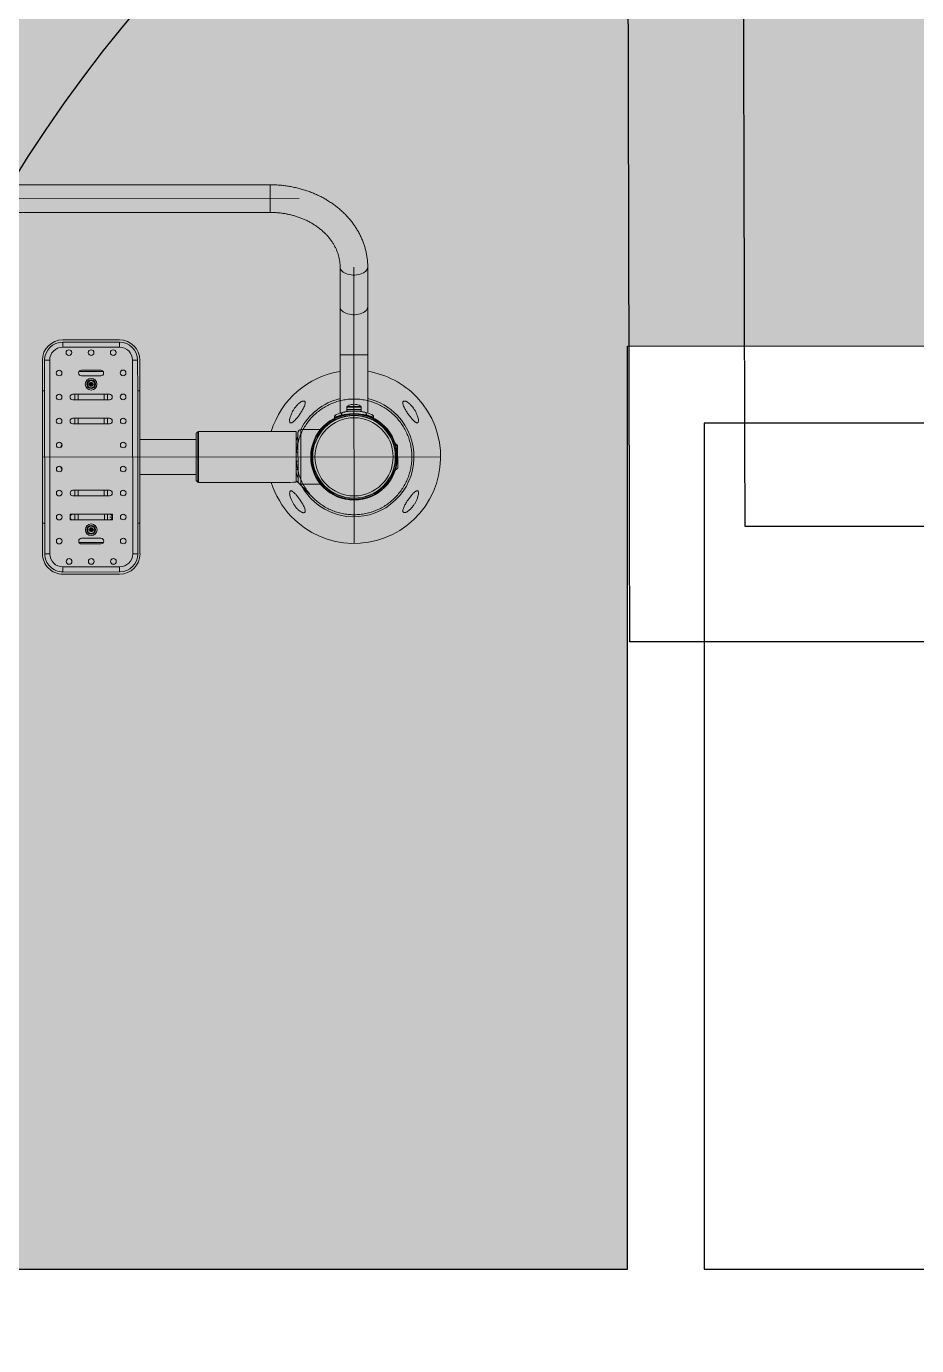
# Model space of a CAD drawing. Header units: millimetres. Extents: x 7964926 to 16080295, y -6277184 to -2986664.
# Drawn here: x 8013954 to 8015112, y -3081809 to -3080094 of the extents above; entities that cross this region are included whole.
import ezdxf

# ---------------------------------------------------------------- set-up
doc = ezdxf.new("R2010")
doc.units = ezdxf.units.MM
doc.header["$LTSCALE"] = 2000
doc.header["$MEASUREMENT"] = 0
for name, pattern in [('160531_SATTVA BANDAPURA_base PLAN$0$160531_SATTVA BANDAPURA_base PLAN$0$CENTERX2', [20.32, 12.7, -2.54, 2.54, -2.54]), ('160531_SATTVA BANDAPURA_base PLAN$0$160531_SATTVA BANDAPURA_base PLAN$0$PHANTOM', [63.5, 31.75, -6.35, 6.35, -6.35, 6.35, -6.35]), ('HIDDEN', [0.375, 0.25, -0.125])]:
    doc.linetypes.add(name, pattern=pattern)
for name, color, linetype, lineweight in [('L - paving', 9, 'Continuous', 5), ('L-ELE 2', 30, 'Continuous', 15), ('L-HATCH', 8, 'Continuous', 5), ('L-HIDDEN', 5, 'HIDDEN', 9), ('L-kerb', 24, 'Continuous', 13)]:
    doc.layers.add(name, color=color, linetype=linetype, lineweight=lineweight)
doc.layers.add('L - proposed trees', color=74, linetype='Continuous')

# ---------------------------------------------------------------- blocks, each defined once
blk = doc.blocks.new('tree14 pp')
at = {"layer": 'L - proposed trees', "ltscale": 2000}
blk.add_circle((-1172.8, 1330.7), 1275.3, dxfattribs=at)
blk = doc.blocks.new('pav')
at = {"layer": 'L-HIDDEN', "lineweight": 25, "ltscale": 0.001}
for points in [[(8002638.7, -3075219.1), (7996739.3, -3075219.1), (7996733.6, -3072819.1), (8002636.2, -3072819.1)], [(8000376.8, -3075069.1), (7996889.3, -3075069.1), (7996883.6, -3072969.1), (8002636.2, -3072969.1)]]:
    blk.add_lwpolyline(points, dxfattribs=at)
blk = doc.blocks.new('gym')
at = {"linetype": 'Continuous', "lineweight": 15}
for p, q in [((1725.9, 318.9), (1725.9, 354.9)), ((1816.8, 196.2), (1816.8, 133.8)), ((1852.8, 133.9), (1852.7, 196.2)), ((1529.8, 153.3), (1456, 153.2)), ((1529.8, 150.5), (1456, 150.4)), ((1456, 150.4), (1456, 143.8)), ((1456, 143.8), (1529.8, 143.8)), ((1529.8, 150.5), (1529.8, 143.8)), ((1429.5, 126.7), (1429.6, 87)), ((1439, 126.8), (1432.4, 126.7)), ((1432.4, 126.7), (1432.4, 87)), ((1439.2, -124.8), (1439, 126.8)), ((1546.8, 126.8), (1547, -124.8)), ((1553.4, 126.8), (1546.8, 126.8)), ((1553.5, 87.1), (1553.4, 126.8)), ((1556.3, 87.1), (1556.3, 126.8)), ((1816.8, 133.8), (1852.8, 133.9)), ((1477.1, 112.1), (1508.7, 112.1)), ((1480.3, 113.9), (1505.5, 113.9)), ((1505.5, 106.6), (1480.3, 106.5)), ((1432.4, 87), (1429.6, 87)), ((1429.6, 87), (1429.7, -85.1)), ((1432.5, -85.1), (1432.4, 87)), ((1487.2, 101.2), (1487.9, 101.2)), ((1487.2, 100.6), (1487.2, 101.2)), ((1487.2, 89.9), (1487.2, 90.6)), ((1487.9, 89.9), (1487.2, 89.9)), ((1491, 96.7), (1492.9, 97.8)), ((1491, 94.5), (1491, 96.7)), ((1492.9, 95.6), (1491, 96.7)), ((1492.9, 95.6), (1491, 94.5)), ((1492.9, 93.4), (1491, 94.5)), ((1492.9, 97.8), (1494.8, 96.7)), ((1492.9, 95.6), (1492.9, 97.8)), ((1492.9, 95.6), (1494.8, 96.7)), ((1492.9, 95.6), (1492.9, 93.4)), ((1492.9, 95.6), (1494.8, 94.5)), ((1494.8, 94.5), (1492.9, 93.4)), ((1494.8, 96.7), (1494.8, 94.5)), ((1497.9, 101.3), (1498.6, 101.3)), ((1498.6, 89.9), (1497.9, 89.9)), ((1498.6, 101.3), (1498.6, 100.6)), ((1498.6, 90.6), (1498.6, 89.9)), ((1556.3, 87.1), (1553.5, 87.1)), ((1553.5, 87.1), (1553.6, -85)), ((1556.3, 87.1), (1556.4, -85)), ((1469.2, 82.7), (1516.7, 82.7)), ((1516.7, 75.4), (1469.2, 75.3)), ((1471.6, 82.7), (1471.6, 75.3)), ((1475.9, 82.7), (1475.9, 75.3)), ((1509.9, 82.7), (1510, 75.3)), ((1514.2, 82.7), (1514.2, 75.3)), ((1469.2, 51.5), (1516.7, 51.5)), ((1471.7, 51.5), (1471.7, 44.1)), ((1475.9, 51.5), (1475.9, 44.1)), ((1510, 51.5), (1510, 44.1)), ((1514.2, 51.5), (1514.2, 44.1)), ((1810, 52.8), (1810, 52)), ((1810, 52), (1810, 51.7)), ((1818.3, 55.5), (1818.3, 55)), ((1818.3, 55), (1818.3, 55)), ((1844.3, 66), (1825.4, 66)), ((1844.3, 62.7), (1825.4, 62.7)), ((1844.3, 62.7), (1825.4, 62.7)), ((1844.3, 60.8), (1825.4, 60.8)), ((1825.8, 66.8), (1843.9, 66.8)), ((1851.4, 55.5), (1851.4, 55.1)), ((1851.4, 55.1), (1851.4, 55)), ((1859.7, 52.9), (1859.7, 52.1)), ((1859.7, 52.1), (1859.7, 51.7)), ((1516.7, 44.1), (1469.2, 44.1)), ((1765.8, 36.6), (1765.9, -34.3)), ((1629.6, 23.8), (1556.3, 23.7)), ((1629.7, -29.7), (1629.6, 31.8)), ((1631.5, 33.7), (1631.6, -31.5)), ((1632.5, 34.2), (1632.5, -32)), ((1759.7, 34.3), (1759.7, -31.9)), ((1762.1, -30.5), (1762, 32.9)), ((1889.7, 13.8), (1889.7, 17.8)), ((1762.1, 6.8), (1759.7, 6.8)), ((1891.6, 15.9), (1891.7, -13.4)), ((1762.1, -4.5), (1759.7, -4.5)), ((1889.8, -15.3), (1889.8, -11.3)), ((1556.4, -21.7), (1629.7, -21.6)), ((1516.7, -42.1), (1469.3, -42.2)), ((1469.3, -49.5), (1516.8, -49.5)), ((1471.7, -42.2), (1471.7, -49.5)), ((1476, -42.1), (1476, -49.5)), ((1510, -42.1), (1510, -49.5)), ((1514.3, -42.1), (1514.3, -49.5)), ((1429.7, -85.1), (1429.7, -124.8)), ((1429.7, -85.1), (1432.5, -85.1)), ((1432.5, -85.1), (1432.5, -124.8)), ((1516.8, -73.3), (1469.3, -73.4)), ((1469.3, -80.7), (1516.8, -80.7)), ((1471.7, -73.4), (1471.8, -80.7)), ((1476, -73.4), (1476, -80.7)), ((1510.1, -73.3), (1510.1, -80.7)), ((1514.3, -73.3), (1514.3, -80.7)), ((1553.6, -124.8), (1553.6, -85)), ((1553.6, -85), (1556.4, -85)), ((1556.4, -124.8), (1556.4, -85)), ((1487.4, -87.9), (1487.4, -88.6)), ((1488, -87.9), (1487.4, -87.9)), ((1487.4, -98.6), (1487.4, -99.3)), ((1487.4, -99.3), (1488, -99.3)), ((1491.2, -92.5), (1493, -91.4)), ((1491.2, -94.7), (1491.2, -92.5)), ((1493, -93.6), (1491.2, -92.5)), ((1493, -93.6), (1491.2, -94.7)), ((1493, -95.8), (1491.2, -94.7)), ((1493, -91.4), (1494.9, -92.5)), ((1493, -93.6), (1493, -91.4)), ((1493, -93.6), (1494.9, -92.5)), ((1493, -93.6), (1494.9, -94.7)), ((1493, -93.6), (1493, -95.8)), ((1494.9, -94.7), (1493, -95.8)), ((1494.9, -92.5), (1494.9, -94.7)), ((1498.7, -87.9), (1498, -87.9)), ((1498.1, -99.3), (1498.7, -99.3)), ((1498.7, -88.6), (1498.7, -87.9)), ((1498.7, -99.3), (1498.7, -98.6)), ((1477.3, -110.2), (1508.8, -110.1)), ((1505.7, -104.6), (1480.4, -104.6)), ((1480.4, -111.9), (1505.7, -111.9)), ((1439.2, -124.8), (1432.5, -124.8)), ((1553.6, -124.8), (1547, -124.8)), ((1530, -141.8), (1456.2, -141.9)), ((1456.2, -141.9), (1456.2, -148.5)), ((1456.2, -148.5), (1530, -148.4)), ((1456.2, -151.3), (1530, -151.3)), ((1530, -141.8), (1530, -148.4))]:
    blk.add_line(p, q, dxfattribs=at)
at = {"linetype": '160531_SATTVA BANDAPURA_base PLAN$0$160531_SATTVA BANDAPURA_base PLAN$0$PHANTOM', "lineweight": 0}
for p, q in [((70.7, 335.8), (1763.7, 336.9)), ((1725.9, 336.9), (108.5, 335.8)), ((1834.8, 196.2), (1834.7, 247.9)), ((1834.8, 133.8), (1834.8, 196.2)), ((1835, -111.3), (1834.8, 133.8)), ((1429.6, 1), (1947.4, 1.3))]:
    blk.add_line(p, q, dxfattribs=at)
at = {"linetype": '160531_SATTVA BANDAPURA_base PLAN$0$160531_SATTVA BANDAPURA_base PLAN$0$CENTERX2'}
for p, q in [((1487.2, 95.6), (1498.6, 95.6)), ((1781.8, -52), (1760.3, -30.6)), ((1520.5, -77), (1517.4, -77)), ((1487.4, -93.6), (1498.7, -93.6))]:
    blk.add_line(p, q, dxfattribs=at)
at = {"linetype": 'Continuous'}
for p, q in [((1520.5, -73.3), (1465.6, -73.4)), ((1465.6, -73.4), (1465.6, -80.7)), ((1520.5, -80.7), (1465.6, -80.7)), ((1520.5, -73.3), (1520.5, -80.7))]:
    blk.add_line(p, q, dxfattribs=at)
at = {"linetype": 'Continuous', "lineweight": 15, "flags": 128}
for points in [[(1816.8, 247.9), (1816.9, 246.5), (1817.4, 245.1), (1818.2, 243.8), (1819.4, 242.5), (1820.8, 241.4), (1822.5, 240.3), (1824.4, 239.5), (1826.5, 238.7), (1828.7, 238.2), (1831.1, 237.8), (1833.5, 237.6), (1836, 237.6), (1838.4, 237.8), (1840.8, 238.2), (1843, 238.7), (1845.1, 239.5), (1847, 240.4), (1848.7, 241.4), (1850.1, 242.5), (1851.2, 243.8), (1852, 245.1), (1852.5, 246.5), (1852.7, 247.9), (1852.7, 247.9)], [(1816.8, 196.2), (1817, 194.8), (1817.5, 193.4), (1818.3, 192.1), (1819.4, 190.9), (1820.8, 189.7), (1822.5, 188.7), (1824.4, 187.8), (1826.5, 187.1), (1828.8, 186.5), (1831.1, 186.1), (1833.5, 185.9), (1836, 186), (1838.4, 186.1), (1840.8, 186.5), (1843, 187.1), (1845.1, 187.8), (1847, 188.7), (1848.7, 189.7), (1850.1, 190.9), (1851.2, 192.1), (1852.1, 193.5), (1852.6, 194.8), (1852.7, 196.2), (1852.7, 196.2)], [(1455, 17.1), (1453.6, 14.3), (1453.3, 13.4)], [(1453.3, -11.5), (1453.7, -12.3), (1455, -15.2)], [(1762.1, -26.5), (1760.5, -22), (1759.7, -19.3)]]:
    blk.add_lwpolyline(points, dxfattribs=at)
at = {"linetype": 'Continuous', "lineweight": 15}
for centre, radius in [((1464, 136.7), 3.69), ((1492.9, 136.7), 3.69), ((1521.7, 136.7), 3.69), ((1451.3, 110.2), 3.69), ((1492.9, 95.6), 7.57), ((1534.5, 110.3), 3.69), ((1492.9, 95.6), 5.67), ((1492.9, 95.6), 2.6), ((1451.3, 79), 3.69), ((1534.5, 79.1), 3.69), ((1451.3, 47.8), 3.69), ((1534.6, 47.8), 3.69), ((1834.9, 1.2), 56.3), ((1834.9, 1.2), 55.4), ((1834.9, 1.2), 53.7), ((1451.4, 16.6), 3.69), ((1534.6, 16.6), 3.69), ((1451.4, -14.6), 3.69), ((1534.6, -14.6), 3.69), ((1451.4, -45.9), 3.69), ((1534.6, -45.8), 3.69), ((1451.4, -77.1), 3.69), ((1534.6, -77), 3.69), ((1493, -93.6), 7.57), ((1493, -93.6), 5.67), ((1493, -93.6), 2.6), ((1451.4, -108.3), 3.69), ((1534.7, -108.2), 3.69), ((1464.2, -134.8), 3.69), ((1493.1, -134.7), 3.69), ((1521.9, -134.7), 3.69)]:
    blk.add_circle(centre, radius, dxfattribs=at)
at = {"linetype": 'Continuous'}
for centre, radius in [((1492.9, 95.6), 4.73), ((1834.9, 1.2), 54.1), ((1834.9, 1.2), 53.9), ((1834.9, 1.2), 50.8), ((1493, -93.6), 4.73)]:
    blk.add_circle(centre, radius, dxfattribs=at)
at = {"linetype": '160531_SATTVA BANDAPURA_base PLAN$0$160531_SATTVA BANDAPURA_base PLAN$0$CENTERX2'}
blk.add_circle((1834.9, 1.2), 75.2, dxfattribs=at)
at = {"linetype": 'Continuous', "lineweight": 15}
for centre, radius, start, end in [((1456, 126.8), 26.5, 90.0381, 180.0381), ((1456, 126.8), 23.6, 90.0381, 180.0381), ((1456, 126.8), 17, 90.0381, 180.0381), ((1529.8, 126.8), 26.5, 0.0381, 90.0381), ((1529.8, 126.8), 23.6, 0.0381, 90.0381), ((1529.8, 126.8), 17, 0.0381, 90.0381), ((1480.3, 110.2), 3.69, 90.0381, 270.0381), ((1505.5, 110.2), 3.69, 270.0381, 90.0381), ((1834.9, 1.2), 112.6, 99.2255, 162.9335), ((1834.9, 1.2), 112.6, 43.5551, 80.8507), ((1469.2, 79), 3.69, 90.0381, 270.0381), ((1516.7, 79), 3.69, 270.0381, 90.0381), ((1834.9, 1.2), 112.6, 223.5551, 43.5551), ((1834.9, 1.2), 77.9, 103.372, 152.9744), ((1834.9, 54.7), 15.1, 103.8585, 126.908), ((1832.1, 65.7), 3.75, 76.0911, 103.9851), ((1834.9, 54.7), 14.8, 83.0259, 97.0503), ((1837.6, 65.7), 3.75, 76.0911, 103.9851), ((1834.9, 54.7), 15.1, 53.1682, 76.2177), ((1834.9, 1.2), 77.9, 43.5551, 76.7042), ((1469.2, 47.8), 3.69, 90.0381, 270.0381), ((1516.7, 47.8), 3.69, 270.0381, 90.0381), ((1834.9, 1.2), 77.9, 223.5551, 43.5551), ((1813.6, 52.9), 3.67, 112.829, 181.79), ((1831.2, 1.2), 55.8, 103.4061, 112.3616), ((1833.1, 1.2), 55.8, 105.3595, 114.423), ((1834.9, 1.2), 59.6, 103.4061, 112.3616), ((1822, 55.6), 3.7, 103.9709, 181.3568), ((1826.3, 66), 0.946, 126.908, 180.0381), ((1843.4, 66), 0.946, 0.0381, 53.1682), ((1847.7, 55.6), 3.7, 358.7194, 76.1054), ((1834.9, 1.2), 59.6, 67.7147, 76.6702), ((1838.6, 1.2), 55.8, 67.7147, 76.6702), ((1836.7, 1.2), 55.8, 65.6532, 74.7167), ((1856.1, 53), 3.67, 358.2862, 67.2472), ((1765.8, 32.9), 3.78, 90.0381, 180.0381), ((1834.9, 1.2), 77.9, 159.2083, 164.8314), ((1834.9, 1.2), 112.6, 197.1427, 223.5551), ((1765.9, -30.5), 3.78, 180.0381, 270.0381), ((1834.9, 1.2), 77.9, 207.1018, 223.5551), ((1469.3, -45.8), 3.69, 90.0381, 270.0381), ((1516.8, -45.8), 3.69, 270.0381, 90.0381), ((1469.3, -77.1), 3.69, 90.0381, 270.0381), ((1516.8, -77), 3.69, 270.0381, 90.0381), ((1480.4, -108.3), 3.69, 90.0381, 270.0381), ((1505.7, -108.2), 3.69, 270.0381, 90.0381), ((1456.2, -124.8), 26.5, 180.0381, 270.0381), ((1456.2, -124.8), 23.6, 180.0381, 270.0381), ((1456.2, -124.8), 17, 180.0381, 270.0381), ((1530, -124.8), 26.5, 270.0381, 0.0381), ((1530, -124.8), 23.6, 270.0381, 0.0381), ((1530, -124.8), 17, 270.0381, 0.0381)]:
    blk.add_arc(centre, radius, start, end, dxfattribs=at)
for points in [[(1725.9, 354.9), (108.5, 353.8)], [(932, 318.4), (1725.9, 318.9)], [(1816.8, 247.9), (1816.8, 196.2)], [(1852.7, 196.2), (1852.7, 247.9)], [(1816.8, 133.8), (1816.9, 58)], [(1852.8, 58), (1852.8, 133.9)], [(1809.3, 52.6), (1809.3, 51.8)], [(1820.8, 59.1), (1822.6, 59.5)], [(1825.4, 66), (1825.4, 62.7)], [(1825.4, 62.7), (1825.4, 60.8)], [(1830.1, 60.8), (1830.1, 60.6)], [(1839.6, 60.6), (1839.6, 60.8)], [(1844.3, 62.7), (1844.3, 66)], [(1844.3, 60.8), (1844.3, 62.7)], [(1847.3, 59.5), (1848.8, 59.2)], [(1860.4, 51.8), (1860.4, 52.7)], [(1791.2, 36.7), (1765.8, 36.6)], [(1631.5, 33.7), (1629.6, 31.8)], [(1632.5, 33.7), (1631.5, 33.7)], [(1759.7, 34.3), (1632.5, 34.2)], [(1762.1, 17.7), (1759.7, 17.7)], [(1889.7, 17.8), (1888.7, 17.8)], [(1891.6, 15.9), (1889.7, 17.8)], [(1759.7, -15.4), (1762.1, -15.4)], [(1888.7, -15.3), (1889.8, -15.3)], [(1889.8, -15.3), (1891.7, -13.4)], [(1629.7, -29.7), (1631.6, -31.5)], [(1631.6, -31.5), (1632.5, -31.5)], [(1632.5, -32), (1759.7, -31.9)], [(1765.9, -34.3), (1791.2, -34.3)]]:
    blk.add_open_spline(points, degree=1, dxfattribs=at)
for points, knots in [([(1852.7, 247.9), (1852.7, 248.9), (1852.7, 251.7), (1852.4, 256.2), (1851.7, 261.4), (1850.8, 266.5), (1849.6, 271.6), (1848.1, 276.7), (1846.3, 281.6), (1844.2, 286.5), (1841.9, 291.4), (1839.2, 296.1), (1836.3, 300.7), (1833.2, 305.1), (1829.7, 309.5), (1826.1, 313.7), (1822.2, 317.7), (1818, 321.6), (1813.6, 325.3), (1809.1, 328.8), (1804.3, 332.1), (1799.3, 335.3), (1794.2, 338.2), (1788.9, 340.9), (1783.5, 343.3), (1777.9, 345.6), (1772.2, 347.6), (1766.3, 349.4), (1760.4, 350.9), (1754.4, 352.2), (1748.3, 353.3), (1742.2, 354.1), (1736.1, 354.6), (1730.6, 354.9), (1727.2, 354.9), (1725.9, 354.9)], [0, 0, 0, 0, 0.017851, 0.04824, 0.078631, 0.109034, 0.139461, 0.169922, 0.200429, 0.230989, 0.261609, 0.292294, 0.323049, 0.353873, 0.384768, 0.415731, 0.44676, 0.47785, 0.508997, 0.540196, 0.571439, 0.602724, 0.634042, 0.66539, 0.696763, 0.728156, 0.759567, 0.790991, 0.822425, 0.853869, 0.88532, 0.916778, 0.94824, 0.979706, 1, 1, 1, 1]), ([(1725.9, 318.9), (1726.8, 318.9), (1729.4, 318.9), (1733.7, 318.7), (1738.8, 318.3), (1743.9, 317.6), (1748.9, 316.7), (1753.9, 315.5), (1758.7, 314.2), (1763.5, 312.6), (1768.1, 310.8), (1772.6, 308.8), (1776.9, 306.7), (1781, 304.3), (1785, 301.8), (1788.8, 299.1), (1792.4, 296.2), (1795.8, 293.2), (1798.9, 290.1), (1801.8, 286.8), (1804.5, 283.4), (1806.9, 279.9), (1809.1, 276.3), (1811.1, 272.6), (1812.7, 268.9), (1814.1, 265), (1815.2, 261.1), (1816, 257.1), (1816.6, 253.1), (1816.7, 250), (1816.8, 248.3), (1816.8, 247.9)], [0, 0, 0, 0, 0.017773, 0.053153, 0.088532, 0.123907, 0.159276, 0.194642, 0.230004, 0.265366, 0.300729, 0.336097, 0.371478, 0.406877, 0.442304, 0.47777, 0.513289, 0.548876, 0.584551, 0.620333, 0.656248, 0.692317, 0.728568, 0.765022, 0.801701, 0.838619, 0.875779, 0.913174, 0.95078, 0.988555, 1, 1, 1, 1]), ([(1770.5, 73.4), (1770.1, 73.6), (1769.3, 73.9), (1768.1, 73.6), (1766.6, 73.1), (1764.7, 72), (1762.3, 70), (1759.7, 67.3), (1757.1, 64), (1755, 60.5), (1753.6, 57.5), (1752.5, 54.9), (1751.7, 52.4), (1751.1, 49.8), (1751, 47.4), (1751.4, 45.9), (1752.2, 45.3), (1753.1, 45.2), (1754.1, 45.6), (1755.3, 46.3), (1756.7, 47.4), (1758.6, 49.4), (1761, 52.1), (1763.6, 55.6), (1766.2, 59.5), (1768.3, 63), (1769.8, 66), (1770.7, 68.2), (1771.3, 70.3), (1771.4, 72), (1771, 73), (1770.6, 73.3), (1770.5, 73.4)], [0, 0, 0, 0, 0.026944, 0.04749, 0.068085, 0.10572, 0.143433, 0.199258, 0.255095, 0.298993, 0.34283, 0.369477, 0.39609, 0.434807, 0.46324, 0.491888, 0.516166, 0.540527, 0.560447, 0.580403, 0.612203, 0.644068, 0.696646, 0.749305, 0.804839, 0.860291, 0.88923, 0.918094, 0.943582, 0.969333, 0.987453, 1, 1, 1, 1]), ([(1899.2, 73.5), (1899.6, 73.7), (1900.4, 73.9), (1901.6, 73.7), (1903.1, 73.1), (1904.9, 72.1), (1907.4, 70.1), (1910, 67.4), (1912.6, 64.1), (1914.7, 60.6), (1916.1, 57.7), (1917.2, 55), (1918, 52.5), (1918.6, 49.9), (1918.7, 47.6), (1918.3, 46.1), (1917.5, 45.4), (1916.6, 45.4), (1915.6, 45.7), (1914.5, 46.4), (1913.1, 47.5), (1911.1, 49.5), (1908.8, 52.2), (1906.1, 55.7), (1903.5, 59.6), (1901.4, 63.1), (1899.9, 66), (1899, 68.2), (1898.4, 70.4), (1898.3, 72), (1898.7, 73.1), (1899.1, 73.4), (1899.2, 73.5)], [0, 0, 0, 0, 0.026944, 0.04749, 0.068085, 0.10572, 0.143433, 0.199258, 0.255095, 0.298993, 0.34283, 0.369477, 0.39609, 0.434807, 0.46324, 0.491888, 0.516166, 0.540527, 0.560447, 0.580403, 0.612203, 0.644068, 0.696646, 0.749305, 0.804839, 0.860291, 0.88923, 0.918094, 0.943582, 0.969333, 0.987453, 1, 1, 1, 1]), ([(1811.7, 56.1), (1811.7, 56.1), (1811.6, 56.1), (1811.6, 56.1), (1811.6, 56), (1811.5, 56), (1811.4, 56), (1811.1, 55.8), (1810.5, 55.4), (1810, 54.8), (1809.5, 54), (1809.3, 53.2), (1809.3, 52.8), (1809.4, 52.6)], [0, 0, 0, 0, 0.1176223, 0.1797255, 0.2023591, 0.2173424, 0.2354557, 0.2882067, 0.4087837, 0.5910574, 0.7529812, 0.9124294, 1, 1, 1, 1]), ([(1809.4, 51.8), (1809.3, 51.7), (1809.3, 51.5), (1809.4, 51.3), (1809.4, 51.2)], [0, 0, 0, 0, 0.646341, 1, 1, 1, 1]), ([(1810, 52.8), (1809.7, 52.7), (1809.3, 52.6), (1809.4, 52.6), (1809.4, 52.6)], [0, 0, 0, 0, 0.6800657, 1, 1, 1, 1]), ([(1809.4, 51.8), (1809.4, 51.8), (1809.3, 51.8), (1809.7, 51.9), (1810, 52)], [0, 0, 0, 0, 0.356116, 1, 1, 1, 1]), ([(1811.7, 56.1), (1811.7, 56.1), (1811.7, 56.1), (1812, 56.2), (1812.2, 56.3)], [0, 0, 0, 0, 0.054507, 1, 1, 1, 1]), ([(1816.9, 58), (1816.9, 58), (1816.8, 58), (1817.1, 58.1), (1817.9, 58.3), (1818.9, 58.6), (1819.9, 58.9), (1820.4, 59)], [0, 0, 0, 0, 0.026326, 0.288224, 0.5432, 0.798227, 1, 1, 1, 1]), ([(1825.2, 56.5), (1824.9, 56.5), (1823.8, 56.4), (1822.2, 56.1), (1820.5, 55.9), (1819.1, 55.6), (1818.5, 55.6), (1818.3, 55.5)], [0, 0, 0, 0, 0.078354, 0.305567, 0.532783, 0.7664, 1, 1, 1, 1]), ([(1818.3, 55), (1818.5, 55.1), (1818.8, 55.2), (1819.3, 55.3), (1819.4, 55.3)], [0, 0, 0, 0, 0.842818, 1, 1, 1, 1]), ([(1821.1, 59.2), (1821.3, 59.2), (1821.8, 59.3), (1822.9, 59.6), (1824.4, 59.9), (1826.1, 60.2), (1828.1, 60.4), (1830.2, 60.6), (1832.5, 60.8), (1834.8, 60.8), (1837.2, 60.8), (1839.5, 60.6), (1841.7, 60.4), (1843.7, 60.2), (1845.4, 59.9), (1846.9, 59.6), (1848, 59.4), (1848.4, 59.3), (1848.6, 59.2)], [0, 0, 0, 0, 0.062432, 0.124895, 0.18694, 0.249003, 0.310845, 0.372694, 0.435344, 0.497994, 0.562187, 0.62638, 0.690462, 0.754539, 0.816496, 0.878436, 0.939231, 1, 1, 1, 1]), ([(1851.4, 55.5), (1851.2, 55.6), (1850.7, 55.7), (1849.3, 55.9), (1847.7, 56.1), (1846.5, 56.3), (1845.9, 56.4)], [0, 0, 0, 0, 0.265525, 0.531069, 0.796048, 1, 1, 1, 1]), ([(1857.5, 56.4), (1857.7, 56.3), (1858.1, 56.1), (1858.1, 56.1), (1858, 56.1)], [0, 0, 0, 0, 0.4860178, 1, 1, 1, 1]), ([(1860.4, 52.7), (1860.4, 52.9), (1860.4, 53.3), (1860.1, 54), (1859.8, 54.7), (1859.4, 55.2), (1859, 55.5), (1858.7, 55.8), (1858.4, 55.9), (1858.3, 56), (1858.2, 56.1), (1858.2, 56.1), (1858.1, 56.1), (1858.1, 56.1), (1858.1, 56.1), (1858, 56.1), (1858, 56.1)], [0, 0, 0, 0, 0.1132342, 0.2567687, 0.3850819, 0.4983014, 0.5953658, 0.6743397, 0.7324864, 0.7605136, 0.7752076, 0.7872467, 0.804558, 0.8391725, 0.9465897, 1, 1, 1, 1]), ([(1860.3, 52.7), (1860.3, 52.6), (1860.4, 52.6), (1860, 52.8), (1859.7, 52.9)], [0, 0, 0, 0, 0.3790601, 1, 1, 1, 1]), ([(1859.7, 52.1), (1860, 52), (1860.4, 51.8), (1860.3, 51.8), (1860.3, 51.8)], [0, 0, 0, 0, 0.667269, 1, 1, 1, 1]), ([(1860.3, 51.3), (1860.4, 51.5), (1860.4, 51.6), (1860.4, 51.8), (1860.4, 51.8)], [0, 0, 0, 0, 0.83111, 1, 1, 1, 1]), ([(1770.6, -71.1), (1770.1, -71.2), (1769.4, -71.5), (1768.2, -71.3), (1766.7, -70.7), (1764.8, -69.6), (1762.4, -67.7), (1759.7, -65), (1757.2, -61.6), (1755.1, -58.2), (1753.7, -55.2), (1752.6, -52.6), (1751.8, -50.1), (1751.2, -47.5), (1751.1, -45.1), (1751.5, -43.6), (1752.3, -42.9), (1753.2, -42.9), (1754.2, -43.3), (1755.3, -44), (1756.7, -45.1), (1758.7, -47.1), (1761, -49.8), (1763.7, -53.3), (1766.3, -57.2), (1768.4, -60.7), (1769.9, -63.6), (1770.8, -65.8), (1771.4, -67.9), (1771.5, -69.6), (1771.1, -70.6), (1770.7, -71), (1770.6, -71.1)], [0, 0, 0, 0, 0.026944, 0.04749, 0.068085, 0.10572, 0.143433, 0.199258, 0.255095, 0.298993, 0.34283, 0.369477, 0.39609, 0.434807, 0.46324, 0.491888, 0.516166, 0.540527, 0.560447, 0.580403, 0.612203, 0.644068, 0.696646, 0.749305, 0.804839, 0.860291, 0.88923, 0.918094, 0.943582, 0.969333, 0.987453, 1, 1, 1, 1]), ([(1899.3, -71), (1899.7, -71.2), (1900.5, -71.4), (1901.7, -71.2), (1903.2, -70.6), (1905, -69.5), (1907.5, -67.6), (1910.1, -64.9), (1912.7, -61.5), (1914.7, -58.1), (1916.2, -55.1), (1917.3, -52.5), (1918.1, -50), (1918.6, -47.4), (1918.8, -45), (1918.4, -43.5), (1917.6, -42.8), (1916.6, -42.8), (1915.7, -43.2), (1914.5, -43.9), (1913.1, -45), (1911.1, -46.9), (1908.8, -49.7), (1906.2, -53.2), (1903.5, -57.1), (1901.5, -60.6), (1900, -63.5), (1899.1, -65.7), (1898.5, -67.8), (1898.4, -69.5), (1898.8, -70.6), (1899.2, -70.9), (1899.3, -71)], [0, 0, 0, 0, 0.026944, 0.04749, 0.068085, 0.10572, 0.143433, 0.199258, 0.255095, 0.298993, 0.34283, 0.369477, 0.39609, 0.434807, 0.46324, 0.491888, 0.516166, 0.540527, 0.560447, 0.580403, 0.612203, 0.644068, 0.696646, 0.749305, 0.804839, 0.860291, 0.88923, 0.918094, 0.943582, 0.969333, 0.987453, 1, 1, 1, 1])]:
    blk.add_open_spline(points, degree=3, knots=knots, dxfattribs=at)

msp = doc.modelspace()

# ---------------------------------------------------------------- hatches: boundary and pattern name
at = {"layer": 'L - paving'}
h = msp.add_hatch(dxfattribs=at)
h.set_pattern_fill('ANSI36', color=37, scale=1000)
h.paths.add_polyline_path([(7997249.1, -3079450.8), (7997249.1, -3078947.3), (7999248.2, -3078947.3), (7999248.2, -3079450.8)], flags=16)
h.paths.add_polyline_path([(8000120.7, -3079437.9), (8000120.7, -3078934.4), (8002119.9, -3078934.4), (8002119.9, -3079437.9)], flags=16)
h.paths.add_polyline_path([(8015249, -3079419.1), (8015249, -3078915.5), (8017248.1, -3078915.5), (8017248.1, -3079419.1)], flags=16)
h.paths.add_polyline_path([(8018120.7, -3079406.2), (8018120.7, -3078902.7), (8020119.8, -3078902.7), (8020119.8, -3079406.2)], flags=16)
h.paths.add_polyline_path([(7999236.3, -3080456.1), (7999236.3, -3081256.1), (7998436.3, -3081256.1), (7998436.3, -3080456.1)], flags=16)
h.paths.add_polyline_path([(8022495, -3080470.6), (8022495, -3079512), (8023637.1, -3079512), (8023636.1, -3080473.4)])
h.paths.add_polyline_path([(7993153.4, -3080728.5), (7993153.4, -3080434.6), (7993447.2, -3080434.6), (7993447.2, -3080728.5)], flags=16)
h.paths.add_polyline_path([(8007659.2, -3081506.4), (8007659.2, -3081212.6), (8007953.1, -3081212.6), (8007953.1, -3081506.4)], flags=16)
h.paths.add_polyline_path([(8022154.2, -3081211.8), (8022448, -3081211.8), (8022448, -3081505.7), (8022154.2, -3081505.7)], flags=16)
h.paths.add_polyline_path([(8017889.5, -3079143.2), (8017889.5, -3079543.2), (8017489.5, -3079543.2), (8017489.5, -3079143.2)], flags=16)
h.paths.add_polyline_path([(8020361.1, -3079138.1), (8020761.1, -3079138.1), (8020761.1, -3079538.1), (8020361.1, -3079538.1)], flags=16)
h.paths.add_polyline_path([(7999889.6, -3079174.9), (7999889.6, -3079574.9), (7999489.6, -3079574.9), (7999489.6, -3079174.9)], flags=16)
h.paths.add_polyline_path([(7997011.9, -3079180), (7997011.9, -3079580), (7996611.9, -3079580), (7996611.9, -3079180)], flags=16)
edge = h.paths.add_edge_path()
edge.add_arc((7997107.2, -3072810), 8900, 253.96873, 267.61138)
edge.add_line((7996736.2, -3081702.2), (7996736.2, -3080510))
edge.add_line((7996736.2, -3080510), (7998136.2, -3080510))
edge.add_line((7998136.2, -3080510), (7998136.2, -3081710))
edge.add_line((7998136.2, -3081710), (8001236.2, -3081710))
edge.add_line((8001236.2, -3081710), (8001236.2, -3080510))
edge.add_line((8001236.2, -3080510), (8002636.2, -3080510))
edge.add_line((8002636.2, -3080510), (8002636.2, -3081710))
edge.add_line((8002636.2, -3081710), (8005736.2, -3081710))
edge.add_line((8005736.2, -3081710), (8005736.2, -3080510))
edge.add_line((8005736.2, -3080510), (8007136.2, -3080510))
edge.add_line((8007136.2, -3080510), (8007136.2, -3081711.2))
edge.add_line((8007136.2, -3081711.2), (8010236.2, -3081711.2))
edge.add_line((8010236.2, -3081711.2), (8010236.2, -3080510))
edge.add_line((8010236.2, -3080510), (8011636.2, -3080510))
edge.add_line((8011636.2, -3080510), (8011636.2, -3081710))
edge.add_line((8011636.2, -3081710), (8011636.7, -3081710))
edge.add_line((8011636.7, -3081710), (8011636.7, -3080910))
edge.add_line((8011636.7, -3080910), (8012436.7, -3080910))
edge.add_line((8012436.7, -3080910), (8012436.7, -3081710))
edge.add_line((8012436.7, -3081710), (8014736.2, -3081710))
edge.add_line((8014736.2, -3081710), (8014736.2, -3080510))
edge.add_line((8014736.2, -3080510), (8016136.2, -3080510))
edge.add_line((8016136.2, -3080510), (8016136.2, -3081710))
edge.add_line((8016136.2, -3081710), (8019236.2, -3081710))
edge.add_line((8019236.2, -3081710), (8019236.2, -3080510))
edge.add_line((8019236.2, -3080510), (8020636.2, -3080510))
edge.add_line((8020636.2, -3080510), (8020636.2, -3081710))
edge.add_line((8020636.2, -3081710), (8023636.1, -3081710))
edge.add_line((8023636.1, -3081710), (8023636.1, -3078632.7))
edge.add_line((8023636.1, -3078632.7), (8021648.4, -3078636.2))
edge.add_line((8021648.4, -3078636.2), (8021648.4, -3079296.5))
edge.add_line((8021648.4, -3079296.5), (8020848.4, -3079296.5))
edge.add_line((8020848.4, -3079296.5), (8020848.4, -3078637.6))
edge.add_line((8020848.4, -3078637.6), (8014852.1, -3078648.2))
edge.add_line((8014852.1, -3078648.2), (8014852.1, -3079148.2))
edge.add_line((8014852.1, -3079148.2), (8015011.8, -3079148.2))
edge.add_line((8015011.8, -3079148.2), (8015011.8, -3079548.2))
edge.add_line((8015011.8, -3079548.2), (8014852.1, -3079548.2))
edge.add_line((8014852.1, -3079548.2), (8014852.1, -3079869.4))
edge.add_line((8014852.1, -3079869.4), (8002535.8, -3079869.4))
edge.add_line((8002535.8, -3079869.4), (8002535.8, -3078669.9))
edge.add_line((8002535.8, -3078669.9), (7992415.8, -3078687.7))
edge.add_line((7992415.8, -3078687.7), (7992419.9, -3081014.4))
edge.add_arc((7992136.3, -3090110), 9100, 73.96873, 88.2141, ccw=False)

# ---------------------------------------------------------------- linework, layer by layer
at = {"layer": 'L-kerb'}
msp.add_line((8016136.2, -3080510), (8014736.2, -3080510), dxfattribs=at)
at = {"layer": 'L-kerb', "lineweight": 25}
msp.add_lwpolyline([(8011636.2, -3080510), (8011636.2, -3081710), (8014736.2, -3081710), (8014736.2, -3080510)], dxfattribs=at)
msp.add_lwpolyline([(8014836.2, -3081710), (8016036.2, -3081710), (8016036.2, -3080610), (8014836.2, -3080610)], close=True, dxfattribs=at)

# ---------------------------------------------------------------- block references
at = {"layer": 'L - proposed trees', "color": 1, "xscale": 1.377, "yscale": 1.377, "zscale": 1.377}
msp.add_blockref('tree14 pp', (8017051.2, -3083042.4), dxfattribs=at)
at = {"layer": 'L-ELE 2', "color": 2}
msp.add_blockref('pav', (18000, -5675.3), dxfattribs=at)
at = {"layer": 'L-HATCH', "color": 2}
msp.add_blockref('gym', (8012545.7, -3080655.1), dxfattribs=at)

doc.saveas('drawing.dxf')
